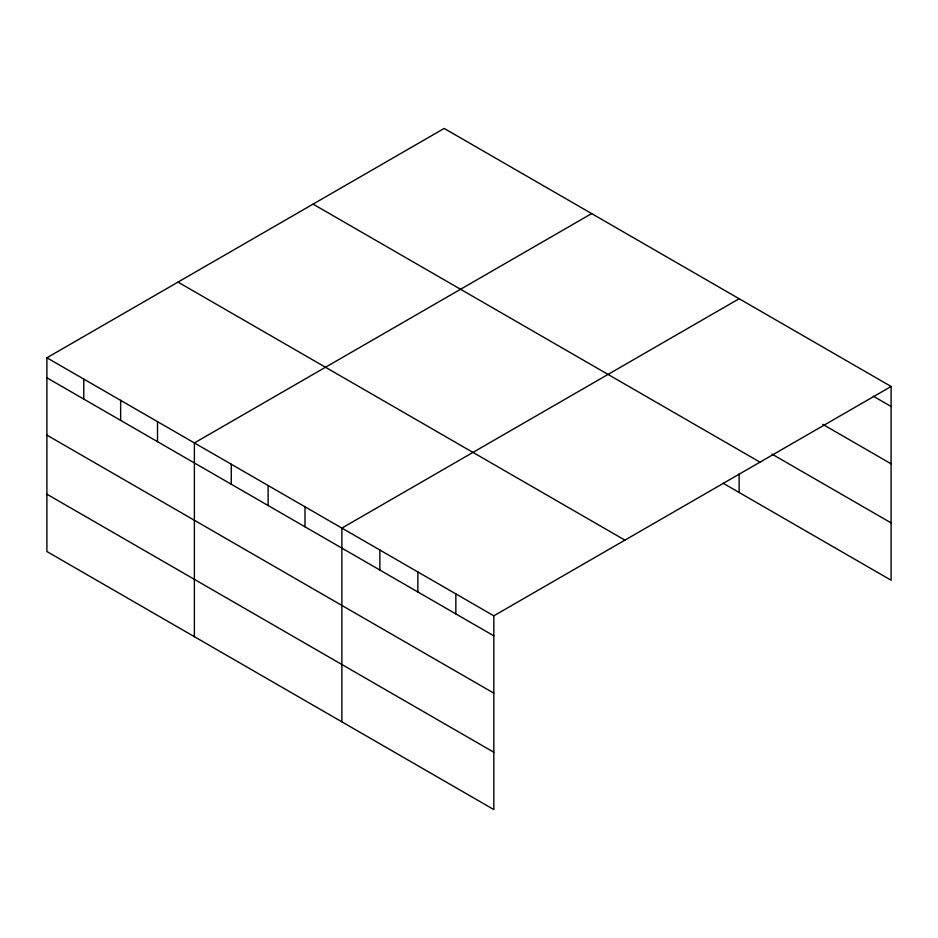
<?xml version="1.0" encoding="UTF-8"?>
<svg xmlns="http://www.w3.org/2000/svg" width="938" height="938" viewBox="0 0 938 938"><rect width="100%" height="100%" fill="white"/><g stroke="black" fill="none" stroke-linecap="round" stroke-linejoin="round"><path stroke-width="1.41" d="M46.9 357.788L493.834 615.82L493.834 809.564L46.9 551.532L46.9 357.788L444.166 128.436L891.1 386.468L891.1 580.212L723.163 483.258M591.655 213.583L194.389 442.947L194.389 636.691M739.144 298.73L341.878 528.094L341.878 721.838M493.834 615.82L891.1 386.468M873.372 396.235L891.1 406.471M822.72 424.328L891.1 463.806M772.068 454.156L891.1 522.876M313.069 204.121L760.003 462.153M177.997 282.103L624.931 540.136M46.9 377.803L493.834 635.835M46.9 435.126L493.834 693.159M46.9 494.197L493.834 752.241M739.144 473.842L739.144 492.473M455.845 593.895L455.845 613.898M417.856 571.957L417.856 591.96M379.867 550.031L379.867 570.034M305.002 506.801L305.002 526.816M268.127 485.521L268.127 505.523M231.264 464.228L231.264 484.231M157.514 421.654L157.514 441.657M120.639 400.362L120.639 420.376M83.775 379.081L83.775 399.084"/></g></svg>
